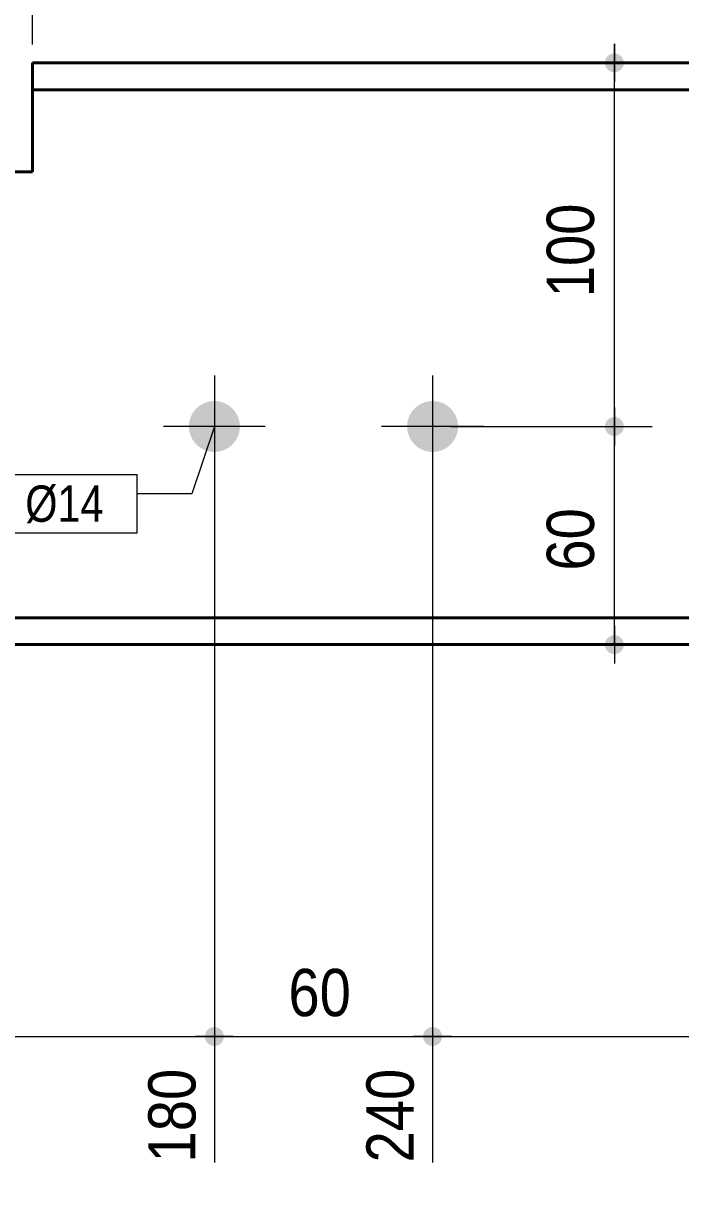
# Model space of a CAD drawing. Header units: millimetres. Extents: x 2 to 287, y 5 to 195.
# Drawn here: x 64.7 to 100.8, y 84.5 to 149.1 of the extents above; entities that cross this region are included whole.
import ezdxf

# ---------------------------------------------------------------- set-up
doc = ezdxf.new("R2010")
doc.units = ezdxf.units.MM
doc.linetypes.add('CACHE2', pattern=[1.190625, 0.79375, -0.396875])
for name, color, linetype, lineweight in [('Boulon', 7, 'Continuous', 0), ('Cache', 7, 'Continuous', 0), ('Cotation', 7, 'Continuous', 0), ('Désignation boulon', 3, 'Continuous', 0), ('Piece', 2, 'Continuous', 0)]:
    doc.layers.add(name, color=color, linetype=linetype, lineweight=lineweight)
doc.styles.add('ARIAL', font='ARIAL.TTF')
doc.styles.add('COMIC_SANS_MS', font='COMIC.TTF')

# ---------------------------------------------------------------- blocks, each defined once
blk = doc.blocks.new('*A3')
at = {"layer": 'Boulon'}
for points in [[(75.245, 128.285), (75.279, 128.283), (75.313, 128.281), (75.347, 128.278), (75.382, 128.274), (75.416, 128.27), (75.45, 128.264), (75.483, 128.258), (75.517, 128.251), (75.55, 128.243), (75.584, 128.234), (75.617, 128.225), (75.649, 128.214), (75.682, 128.203), (75.714, 128.191), (75.746, 128.178), (75.778, 128.165), (75.809, 128.151), (75.84, 128.136), (75.87, 128.12), (75.9, 128.103), (75.93, 128.086), (75.959, 128.068), (75.988, 128.049), (76.016, 128.03), (76.044, 128.009), (76.072, 127.989), (76.098, 127.967), (76.125, 127.945), (76.15, 127.922), (76.176, 127.899), (76.2, 127.875), (76.224, 127.85), (76.248, 127.825), (76.27, 127.799), (76.292, 127.773), (76.314, 127.746), (76.335, 127.719), (76.355, 127.691), (76.374, 127.663), (76.393, 127.634), (76.411, 127.605), (76.428, 127.575), (76.445, 127.545), (76.461, 127.514), (76.476, 127.484), (76.49, 127.452), (76.504, 127.421), (76.516, 127.389), (76.528, 127.357), (76.54, 127.324), (76.55, 127.291), (76.56, 127.258), (76.568, 127.225), (76.576, 127.192), (76.583, 127.158), (76.59, 127.124), (76.595, 127.09), (76.6, 127.056), (76.604, 127.022), (76.606, 126.988), (76.609, 126.954), (76.61, 126.919), (76.61, 126.885), (76.61, 126.851), (76.609, 126.816), (76.606, 126.782), (76.604, 126.748), (76.6, 126.714), (76.595, 126.68), (76.59, 126.646), (76.583, 126.612), (76.576, 126.578), (76.568, 126.545), (76.56, 126.512), (76.55, 126.479), (76.54, 126.446), (76.528, 126.413), (76.516, 126.381), (76.504, 126.349), (76.49, 126.318), (76.476, 126.286), (76.461, 126.256), (76.445, 126.225), (76.428, 126.195), (76.411, 126.165), (76.393, 126.136), (76.374, 126.107), (76.355, 126.079), (76.335, 126.051), (76.314, 126.024), (76.292, 125.997), (76.27, 125.971), (76.248, 125.945), (76.224, 125.92), (76.2, 125.895), (76.176, 125.871), (76.15, 125.848), (76.125, 125.825), (76.098, 125.803), (76.072, 125.781), (76.044, 125.761), (76.016, 125.74), (75.988, 125.721), (75.959, 125.702), (75.93, 125.684), (75.9, 125.667), (75.87, 125.65), (75.84, 125.634), (75.809, 125.619), (75.778, 125.605), (75.746, 125.592), (75.714, 125.579), (75.682, 125.567), (75.649, 125.556), (75.617, 125.545), (75.584, 125.536), (75.55, 125.527), (75.517, 125.519), (75.483, 125.512), (75.45, 125.506), (75.416, 125.5), (75.382, 125.496), (75.347, 125.492), (75.313, 125.489), (75.279, 125.487), (75.245, 125.485), (75.21, 125.485), (75.176, 125.485), (75.142, 125.487), (75.107, 125.489), (75.073, 125.492), (75.039, 125.496), (75.005, 125.5), (74.971, 125.506), (74.937, 125.512), (74.904, 125.519), (74.87, 125.527), (74.837, 125.536), (74.804, 125.545), (74.771, 125.556), (74.739, 125.567), (74.706, 125.579), (74.675, 125.592), (74.643, 125.605), (74.612, 125.619), (74.581, 125.634), (74.55, 125.65), (74.52, 125.667), (74.491, 125.684), (74.461, 125.702), (74.432, 125.721), (74.404, 125.74), (74.376, 125.761), (74.349, 125.781), (74.322, 125.803), (74.296, 125.825), (74.27, 125.848), (74.245, 125.871), (74.22, 125.895), (74.196, 125.92), (74.173, 125.945), (74.15, 125.971), (74.128, 125.997), (74.107, 126.024), (74.086, 126.051), (74.066, 126.079), (74.046, 126.107), (74.027, 126.136), (74.009, 126.165), (73.992, 126.195), (73.976, 126.225), (73.96, 126.256), (73.945, 126.286), (73.93, 126.318), (73.917, 126.349), (73.904, 126.381), (73.892, 126.413), (73.881, 126.446), (73.871, 126.479), (73.861, 126.512), (73.852, 126.545), (73.844, 126.578), (73.837, 126.612), (73.831, 126.646), (73.825, 126.68), (73.821, 126.714), (73.817, 126.748), (73.814, 126.782), (73.812, 126.816), (73.811, 126.851), (73.81, 126.885), (73.811, 126.919), (73.812, 126.954), (73.814, 126.988), (73.817, 127.022), (73.821, 127.056), (73.825, 127.09), (73.831, 127.124), (73.837, 127.158), (73.844, 127.192), (73.852, 127.225), (73.861, 127.258), (73.871, 127.291), (73.881, 127.324), (73.892, 127.357), (73.904, 127.389), (73.917, 127.421), (73.93, 127.452), (73.945, 127.484), (73.96, 127.514), (73.976, 127.545), (73.992, 127.575), (74.009, 127.605), (74.027, 127.634), (74.046, 127.663), (74.066, 127.691), (74.086, 127.719), (74.107, 127.746), (74.128, 127.773), (74.15, 127.799), (74.173, 127.825), (74.196, 127.85), (74.22, 127.875), (74.245, 127.899), (74.27, 127.922), (74.296, 127.945), (74.322, 127.967), (74.349, 127.989), (74.376, 128.009), (74.404, 128.03), (74.432, 128.049), (74.461, 128.068), (74.491, 128.086), (74.52, 128.103), (74.55, 128.12), (74.581, 128.136), (74.612, 128.151), (74.643, 128.165), (74.675, 128.178), (74.706, 128.191), (74.739, 128.203), (74.771, 128.214), (74.804, 128.225), (74.837, 128.234), (74.87, 128.243), (74.904, 128.251), (74.937, 128.258), (74.971, 128.264), (75.005, 128.27), (75.039, 128.274), (75.073, 128.278), (75.107, 128.281), (75.142, 128.283), (75.176, 128.285), (75.21, 128.285)], [(87.245, 128.285), (87.279, 128.283), (87.313, 128.281), (87.347, 128.278), (87.382, 128.274), (87.416, 128.27), (87.45, 128.264), (87.483, 128.258), (87.517, 128.251), (87.55, 128.243), (87.584, 128.234), (87.617, 128.225), (87.649, 128.214), (87.682, 128.203), (87.714, 128.191), (87.746, 128.178), (87.778, 128.165), (87.809, 128.151), (87.84, 128.136), (87.87, 128.12), (87.9, 128.103), (87.93, 128.086), (87.959, 128.068), (87.988, 128.049), (88.016, 128.03), (88.044, 128.009), (88.072, 127.989), (88.098, 127.967), (88.125, 127.945), (88.15, 127.922), (88.176, 127.899), (88.2, 127.875), (88.224, 127.85), (88.248, 127.825), (88.27, 127.799), (88.292, 127.773), (88.314, 127.746), (88.335, 127.719), (88.355, 127.691), (88.374, 127.663), (88.393, 127.634), (88.411, 127.605), (88.428, 127.575), (88.445, 127.545), (88.461, 127.514), (88.476, 127.484), (88.49, 127.452), (88.504, 127.421), (88.516, 127.389), (88.528, 127.357), (88.54, 127.324), (88.55, 127.291), (88.56, 127.258), (88.568, 127.225), (88.576, 127.192), (88.583, 127.158), (88.59, 127.124), (88.595, 127.09), (88.6, 127.056), (88.604, 127.022), (88.606, 126.988), (88.609, 126.954), (88.61, 126.919), (88.61, 126.885), (88.61, 126.851), (88.609, 126.816), (88.606, 126.782), (88.604, 126.748), (88.6, 126.714), (88.595, 126.68), (88.59, 126.646), (88.583, 126.612), (88.576, 126.578), (88.568, 126.545), (88.56, 126.512), (88.55, 126.479), (88.54, 126.446), (88.528, 126.413), (88.516, 126.381), (88.504, 126.349), (88.49, 126.318), (88.476, 126.286), (88.461, 126.256), (88.445, 126.225), (88.428, 126.195), (88.411, 126.165), (88.393, 126.136), (88.374, 126.107), (88.355, 126.079), (88.335, 126.051), (88.314, 126.024), (88.292, 125.997), (88.27, 125.971), (88.248, 125.945), (88.224, 125.92), (88.2, 125.895), (88.176, 125.871), (88.15, 125.848), (88.125, 125.825), (88.098, 125.803), (88.072, 125.781), (88.044, 125.761), (88.016, 125.74), (87.988, 125.721), (87.959, 125.702), (87.93, 125.684), (87.9, 125.667), (87.87, 125.65), (87.84, 125.634), (87.809, 125.619), (87.778, 125.605), (87.746, 125.592), (87.714, 125.579), (87.682, 125.567), (87.649, 125.556), (87.617, 125.545), (87.584, 125.536), (87.55, 125.527), (87.517, 125.519), (87.483, 125.512), (87.45, 125.506), (87.416, 125.5), (87.382, 125.496), (87.347, 125.492), (87.313, 125.489), (87.279, 125.487), (87.245, 125.485), (87.21, 125.485), (87.176, 125.485), (87.142, 125.487), (87.107, 125.489), (87.073, 125.492), (87.039, 125.496), (87.005, 125.5), (86.971, 125.506), (86.937, 125.512), (86.904, 125.519), (86.87, 125.527), (86.837, 125.536), (86.804, 125.545), (86.771, 125.556), (86.739, 125.567), (86.706, 125.579), (86.675, 125.592), (86.643, 125.605), (86.612, 125.619), (86.581, 125.634), (86.55, 125.65), (86.52, 125.667), (86.491, 125.684), (86.461, 125.702), (86.432, 125.721), (86.404, 125.74), (86.376, 125.761), (86.349, 125.781), (86.322, 125.803), (86.296, 125.825), (86.27, 125.848), (86.245, 125.871), (86.22, 125.895), (86.196, 125.92), (86.173, 125.945), (86.15, 125.971), (86.128, 125.997), (86.107, 126.024), (86.086, 126.051), (86.066, 126.079), (86.046, 126.107), (86.027, 126.136), (86.009, 126.165), (85.992, 126.195), (85.976, 126.225), (85.96, 126.256), (85.945, 126.286), (85.93, 126.318), (85.917, 126.349), (85.904, 126.381), (85.892, 126.413), (85.881, 126.446), (85.871, 126.479), (85.861, 126.512), (85.852, 126.545), (85.844, 126.578), (85.837, 126.612), (85.831, 126.646), (85.825, 126.68), (85.821, 126.714), (85.817, 126.748), (85.814, 126.782), (85.812, 126.816), (85.811, 126.851), (85.81, 126.885), (85.811, 126.919), (85.812, 126.954), (85.814, 126.988), (85.817, 127.022), (85.821, 127.056), (85.825, 127.09), (85.831, 127.124), (85.837, 127.158), (85.844, 127.192), (85.852, 127.225), (85.861, 127.258), (85.871, 127.291), (85.881, 127.324), (85.892, 127.357), (85.904, 127.389), (85.917, 127.421), (85.93, 127.452), (85.945, 127.484), (85.96, 127.514), (85.976, 127.545), (85.992, 127.575), (86.009, 127.605), (86.027, 127.634), (86.046, 127.663), (86.066, 127.691), (86.086, 127.719), (86.107, 127.746), (86.128, 127.773), (86.15, 127.799), (86.173, 127.825), (86.196, 127.85), (86.22, 127.875), (86.245, 127.899), (86.27, 127.922), (86.296, 127.945), (86.322, 127.967), (86.349, 127.989), (86.376, 128.009), (86.404, 128.03), (86.432, 128.049), (86.461, 128.068), (86.491, 128.086), (86.52, 128.103), (86.55, 128.12), (86.581, 128.136), (86.612, 128.151), (86.643, 128.165), (86.675, 128.178), (86.706, 128.191), (86.739, 128.203), (86.771, 128.214), (86.804, 128.225), (86.837, 128.234), (86.87, 128.243), (86.904, 128.251), (86.937, 128.258), (86.971, 128.264), (87.005, 128.27), (87.039, 128.274), (87.073, 128.278), (87.107, 128.281), (87.142, 128.283), (87.176, 128.285), (87.21, 128.285)]]:
    blk.add_hatch(color=256, dxfattribs=at).paths.add_polyline_path(points, flags=17)
at = {"layer": 'Boulon', "linetype": 'Continuous', "lineweight": 0}
for p, q in [((75.21, 129.685), (75.21, 124.085)), ((87.21, 129.685), (87.21, 124.085)), ((78.01, 126.885), (72.41, 126.885)), ((90.01, 126.885), (84.41, 126.885))]:
    blk.add_line(p, q, dxfattribs=at)
blk = doc.blocks.new('*A6')
at = {"layer": 'Cache', "color": 7, "linetype": 'CACHE2', "lineweight": 20}
blk.add_line((65.208482, 146.885747), (109.110272, 146.885747), dxfattribs=at)
at = {"layer": 'Piece', "color": 2, "linetype": 'Continuous', "lineweight": 40}
for p, q in [((65.208483, 146.885857), (65.208482, 146.885747)), ((65.208483, 145.405747), (65.208483, 146.885857)), ((65.208483, 146.885857), (109.110272, 146.885851)), ((65.208482, 145.405747), (65.208482, 140.885857)), ((65.208483, 145.405747), (109.110272, 145.405747)), ((65.208482, 140.885857), (39.209174, 140.885857)), ((39.209174, 116.365747), (109.110272, 116.365747)), ((109.110272, 114.885747), (39.209174, 114.885747))]:
    blk.add_line(p, q, dxfattribs=at)
blk = doc.blocks.new('*A12')
at = {"layer": 'Cotation'}
for points in [[(97.185, 126.366), (97.159, 126.368), (97.134, 126.371), (97.109, 126.375), (97.084, 126.381), (97.059, 126.387), (97.035, 126.395), (97.011, 126.405), (96.988, 126.415), (96.965, 126.426), (96.943, 126.439), (96.921, 126.453), (96.901, 126.467), (96.88, 126.483), (96.861, 126.5), (96.843, 126.517), (96.825, 126.536), (96.808, 126.555), (96.793, 126.575), (96.778, 126.596), (96.764, 126.618), (96.752, 126.64), (96.74, 126.663), (96.73, 126.686), (96.721, 126.71), (96.713, 126.734), (96.706, 126.759), (96.7, 126.784), (96.696, 126.809), (96.693, 126.834), (96.691, 126.859), (96.69, 126.885), (96.691, 126.911), (96.693, 126.936), (96.696, 126.961), (96.7, 126.986), (96.706, 127.011), (96.713, 127.036), (96.721, 127.06), (96.73, 127.084), (96.74, 127.107), (96.752, 127.13), (96.764, 127.152), (96.778, 127.174), (96.793, 127.195), (96.808, 127.215), (96.825, 127.234), (96.843, 127.253), (96.861, 127.27), (96.88, 127.287), (96.901, 127.303), (96.921, 127.317), (96.943, 127.331), (96.965, 127.344), (96.988, 127.355), (97.011, 127.365), (97.035, 127.375), (97.059, 127.383), (97.084, 127.389), (97.109, 127.395), (97.134, 127.399), (97.159, 127.402), (97.185, 127.404), (97.21, 127.405), (97.236, 127.404), (97.261, 127.402), (97.287, 127.399), (97.312, 127.395), (97.337, 127.389), (97.361, 127.383), (97.385, 127.375), (97.409, 127.365), (97.433, 127.355), (97.455, 127.344), (97.478, 127.331), (97.499, 127.317), (97.52, 127.303), (97.54, 127.287), (97.559, 127.27), (97.578, 127.253), (97.596, 127.234), (97.612, 127.215), (97.628, 127.195), (97.643, 127.174), (97.656, 127.152), (97.669, 127.13), (97.68, 127.107), (97.691, 127.084), (97.7, 127.06), (97.708, 127.036), (97.715, 127.011), (97.72, 126.986), (97.725, 126.961), (97.728, 126.936), (97.73, 126.911), (97.73, 126.885), (97.73, 126.859), (97.728, 126.834), (97.725, 126.809), (97.72, 126.784), (97.715, 126.759), (97.708, 126.734), (97.7, 126.71), (97.691, 126.686), (97.68, 126.663), (97.669, 126.64), (97.656, 126.618), (97.643, 126.596), (97.628, 126.575), (97.612, 126.555), (97.596, 126.536), (97.578, 126.517), (97.559, 126.5), (97.54, 126.483), (97.52, 126.467), (97.499, 126.453), (97.478, 126.439), (97.455, 126.426), (97.433, 126.415), (97.409, 126.405), (97.385, 126.395), (97.361, 126.387), (97.337, 126.381), (97.312, 126.375), (97.287, 126.371), (97.261, 126.368), (97.236, 126.366), (97.21, 126.365)], [(97.185, 114.366), (97.159, 114.368), (97.134, 114.371), (97.109, 114.376), (97.084, 114.381), (97.059, 114.388), (97.035, 114.396), (97.011, 114.405), (96.988, 114.416), (96.965, 114.427), (96.943, 114.44), (96.921, 114.453), (96.901, 114.468), (96.88, 114.484), (96.861, 114.5), (96.843, 114.518), (96.825, 114.537), (96.808, 114.556), (96.793, 114.576), (96.778, 114.597), (96.764, 114.618), (96.752, 114.641), (96.74, 114.663), (96.73, 114.687), (96.721, 114.711), (96.713, 114.735), (96.706, 114.759), (96.7, 114.784), (96.696, 114.809), (96.693, 114.835), (96.691, 114.86), (96.69, 114.886), (96.691, 114.911), (96.693, 114.937), (96.696, 114.962), (96.7, 114.987), (96.706, 115.012), (96.713, 115.037), (96.721, 115.061), (96.73, 115.085), (96.74, 115.108), (96.752, 115.131), (96.764, 115.153), (96.778, 115.175), (96.793, 115.196), (96.808, 115.216), (96.825, 115.235), (96.843, 115.253), (96.861, 115.271), (96.88, 115.288), (96.901, 115.303), (96.921, 115.318), (96.943, 115.332), (96.965, 115.344), (96.988, 115.356), (97.011, 115.366), (97.035, 115.375), (97.059, 115.383), (97.084, 115.39), (97.109, 115.396), (97.134, 115.4), (97.159, 115.403), (97.185, 115.405), (97.21, 115.406), (97.236, 115.405), (97.261, 115.403), (97.287, 115.4), (97.312, 115.396), (97.337, 115.39), (97.361, 115.383), (97.385, 115.375), (97.409, 115.366), (97.433, 115.356), (97.455, 115.344), (97.478, 115.332), (97.499, 115.318), (97.52, 115.303), (97.54, 115.288), (97.559, 115.271), (97.578, 115.253), (97.596, 115.235), (97.612, 115.216), (97.628, 115.196), (97.643, 115.175), (97.656, 115.153), (97.669, 115.131), (97.68, 115.108), (97.691, 115.085), (97.7, 115.061), (97.708, 115.037), (97.715, 115.012), (97.72, 114.987), (97.725, 114.962), (97.728, 114.937), (97.73, 114.911), (97.73, 114.886), (97.73, 114.86), (97.728, 114.835), (97.725, 114.809), (97.72, 114.784), (97.715, 114.759), (97.708, 114.735), (97.7, 114.711), (97.691, 114.687), (97.68, 114.663), (97.669, 114.641), (97.656, 114.618), (97.643, 114.597), (97.628, 114.576), (97.612, 114.556), (97.596, 114.537), (97.578, 114.518), (97.559, 114.5), (97.54, 114.484), (97.52, 114.468), (97.499, 114.453), (97.478, 114.44), (97.455, 114.427), (97.433, 114.416), (97.409, 114.405), (97.385, 114.396), (97.361, 114.388), (97.337, 114.381), (97.312, 114.376), (97.287, 114.371), (97.261, 114.368), (97.236, 114.366), (97.21, 114.366)]]:
    blk.add_hatch(color=256, dxfattribs=at).paths.add_polyline_path(points, flags=17)
at = {"layer": 'Cotation', "linetype": 'Continuous', "lineweight": 0}
for p, q in [((97.21, 127.925), (97.21, 125.845)), ((97.21, 126.885), (97.21, 127.925)), ((88.21, 126.885), (99.29, 126.885)), ((96.17, 126.885), (98.25, 126.885)), ((97.21, 114.886), (97.21, 126.885)), ((97.21, 115.926), (97.21, 113.846)), ((88.21, 114.886), (99.29, 114.886)), ((96.17, 114.886), (98.25, 114.886)), ((97.21, 114.886), (97.21, 113.846))]:
    blk.add_line(p, q, dxfattribs=at)
at = {"layer": 'Cotation'}
for p in [(97.21, 126.885), (97.21, 114.886)]:
    blk.add_point(p, dxfattribs=at)
at = {"layer": 'Cotation', "style": 'ARIAL', "width": 0.85}
blk.add_text('60', height=2.6, rotation=90.00021, dxfattribs=at).set_placement((96.09, 118.957))
blk = doc.blocks.new('*A13')
at = {"layer": 'Cotation'}
for points in [[(97.185, 146.366), (97.159, 146.368), (97.134, 146.371), (97.109, 146.376), (97.084, 146.381), (97.059, 146.388), (97.035, 146.396), (97.011, 146.405), (96.988, 146.416), (96.965, 146.427), (96.943, 146.44), (96.921, 146.453), (96.901, 146.468), (96.88, 146.484), (96.861, 146.501), (96.843, 146.518), (96.825, 146.537), (96.808, 146.556), (96.793, 146.576), (96.778, 146.597), (96.764, 146.619), (96.752, 146.641), (96.74, 146.664), (96.73, 146.687), (96.721, 146.711), (96.713, 146.735), (96.706, 146.76), (96.7, 146.784), (96.696, 146.81), (96.693, 146.835), (96.691, 146.86), (96.69, 146.886), (96.691, 146.911), (96.693, 146.937), (96.696, 146.962), (96.7, 146.987), (96.706, 147.012), (96.713, 147.037), (96.721, 147.061), (96.73, 147.085), (96.74, 147.108), (96.752, 147.131), (96.764, 147.153), (96.778, 147.175), (96.793, 147.196), (96.808, 147.216), (96.825, 147.235), (96.843, 147.254), (96.861, 147.271), (96.88, 147.288), (96.901, 147.304), (96.921, 147.318), (96.943, 147.332), (96.965, 147.344), (96.988, 147.356), (97.011, 147.366), (97.035, 147.375), (97.059, 147.383), (97.084, 147.39), (97.109, 147.396), (97.134, 147.4), (97.159, 147.403), (97.185, 147.405), (97.21, 147.406), (97.236, 147.405), (97.261, 147.403), (97.287, 147.4), (97.312, 147.396), (97.337, 147.39), (97.361, 147.383), (97.385, 147.375), (97.409, 147.366), (97.433, 147.356), (97.455, 147.344), (97.478, 147.332), (97.499, 147.318), (97.52, 147.304), (97.54, 147.288), (97.559, 147.271), (97.578, 147.254), (97.596, 147.235), (97.612, 147.216), (97.628, 147.196), (97.643, 147.175), (97.656, 147.153), (97.669, 147.131), (97.68, 147.108), (97.691, 147.085), (97.7, 147.061), (97.708, 147.037), (97.715, 147.012), (97.72, 146.987), (97.725, 146.962), (97.728, 146.937), (97.73, 146.911), (97.73, 146.886), (97.73, 146.86), (97.728, 146.835), (97.725, 146.81), (97.72, 146.784), (97.715, 146.76), (97.708, 146.735), (97.7, 146.711), (97.691, 146.687), (97.68, 146.664), (97.669, 146.641), (97.656, 146.619), (97.643, 146.597), (97.628, 146.576), (97.612, 146.556), (97.596, 146.537), (97.578, 146.518), (97.559, 146.501), (97.54, 146.484), (97.52, 146.468), (97.499, 146.453), (97.478, 146.44), (97.455, 146.427), (97.433, 146.416), (97.409, 146.405), (97.385, 146.396), (97.361, 146.388), (97.337, 146.381), (97.312, 146.376), (97.287, 146.371), (97.261, 146.368), (97.236, 146.366), (97.21, 146.366)], [(97.185, 126.366), (97.159, 126.368), (97.134, 126.371), (97.109, 126.375), (97.084, 126.381), (97.059, 126.387), (97.035, 126.395), (97.011, 126.405), (96.988, 126.415), (96.965, 126.426), (96.943, 126.439), (96.921, 126.453), (96.901, 126.467), (96.88, 126.483), (96.861, 126.5), (96.843, 126.517), (96.825, 126.536), (96.808, 126.555), (96.793, 126.575), (96.778, 126.596), (96.764, 126.618), (96.752, 126.64), (96.74, 126.663), (96.73, 126.686), (96.721, 126.71), (96.713, 126.734), (96.706, 126.759), (96.7, 126.784), (96.696, 126.809), (96.693, 126.834), (96.691, 126.859), (96.69, 126.885), (96.691, 126.911), (96.693, 126.936), (96.696, 126.961), (96.7, 126.986), (96.706, 127.011), (96.713, 127.036), (96.721, 127.06), (96.73, 127.084), (96.74, 127.107), (96.752, 127.13), (96.764, 127.152), (96.778, 127.174), (96.793, 127.195), (96.808, 127.215), (96.825, 127.234), (96.843, 127.253), (96.861, 127.27), (96.88, 127.287), (96.901, 127.303), (96.921, 127.317), (96.943, 127.331), (96.965, 127.344), (96.988, 127.355), (97.011, 127.365), (97.035, 127.375), (97.059, 127.383), (97.084, 127.389), (97.109, 127.395), (97.134, 127.399), (97.159, 127.402), (97.185, 127.404), (97.21, 127.405), (97.236, 127.404), (97.261, 127.402), (97.287, 127.399), (97.312, 127.395), (97.337, 127.389), (97.361, 127.383), (97.385, 127.375), (97.409, 127.365), (97.433, 127.355), (97.455, 127.344), (97.478, 127.331), (97.499, 127.317), (97.52, 127.303), (97.54, 127.287), (97.559, 127.27), (97.578, 127.253), (97.596, 127.234), (97.612, 127.215), (97.628, 127.195), (97.643, 127.174), (97.656, 127.152), (97.669, 127.13), (97.68, 127.107), (97.691, 127.084), (97.7, 127.06), (97.708, 127.036), (97.715, 127.011), (97.72, 126.986), (97.725, 126.961), (97.728, 126.936), (97.73, 126.911), (97.73, 126.885), (97.73, 126.859), (97.728, 126.834), (97.725, 126.809), (97.72, 126.784), (97.715, 126.759), (97.708, 126.734), (97.7, 126.71), (97.691, 126.686), (97.68, 126.663), (97.669, 126.64), (97.656, 126.618), (97.643, 126.596), (97.628, 126.575), (97.612, 126.555), (97.596, 126.536), (97.578, 126.517), (97.559, 126.5), (97.54, 126.483), (97.52, 126.467), (97.499, 126.453), (97.478, 126.439), (97.455, 126.426), (97.433, 126.415), (97.409, 126.405), (97.385, 126.395), (97.361, 126.387), (97.337, 126.381), (97.312, 126.375), (97.287, 126.371), (97.261, 126.368), (97.236, 126.366), (97.21, 126.365)]]:
    blk.add_hatch(color=256, dxfattribs=at).paths.add_polyline_path(points, flags=17)
at = {"layer": 'Cotation', "linetype": 'Continuous', "lineweight": 0}
for p, q in [((97.21, 147.926), (97.21, 145.846)), ((97.21, 146.886), (97.21, 147.926)), ((88.21, 146.886), (99.29, 146.886)), ((96.17, 146.886), (98.25, 146.886)), ((97.21, 126.885), (97.21, 146.886)), ((97.21, 127.925), (97.21, 125.845)), ((88.21, 126.885), (99.29, 126.885)), ((96.17, 126.885), (98.25, 126.885)), ((97.21, 126.885), (97.21, 125.845))]:
    blk.add_line(p, q, dxfattribs=at)
at = {"layer": 'Cotation'}
for p in [(97.21, 146.886), (97.21, 126.885)]:
    blk.add_point(p, dxfattribs=at)
at = {"layer": 'Cotation', "style": 'ARIAL', "width": 0.85}
blk.add_text('100', height=2.6, rotation=90.00021, dxfattribs=at).set_placement((96.09, 133.993))
blk = doc.blocks.new('*A25')
at = {"layer": 'Cotation'}
for points in [[(39.184, 156.366), (39.158, 156.368), (39.133, 156.371), (39.108, 156.376), (39.083, 156.381), (39.058, 156.388), (39.034, 156.396), (39.01, 156.405), (38.987, 156.416), (38.964, 156.427), (38.942, 156.44), (38.92, 156.453), (38.899, 156.468), (38.879, 156.484), (38.86, 156.501), (38.841, 156.518), (38.824, 156.537), (38.807, 156.556), (38.792, 156.576), (38.777, 156.597), (38.763, 156.619), (38.751, 156.641), (38.739, 156.664), (38.729, 156.687), (38.72, 156.711), (38.712, 156.735), (38.705, 156.76), (38.699, 156.784), (38.695, 156.81), (38.692, 156.835), (38.69, 156.86), (38.689, 156.886), (38.69, 156.911), (38.692, 156.937), (38.695, 156.962), (38.699, 156.987), (38.705, 157.012), (38.712, 157.037), (38.72, 157.061), (38.729, 157.085), (38.739, 157.108), (38.751, 157.131), (38.763, 157.153), (38.777, 157.175), (38.792, 157.196), (38.807, 157.216), (38.824, 157.235), (38.841, 157.254), (38.86, 157.271), (38.879, 157.288), (38.899, 157.304), (38.92, 157.318), (38.942, 157.332), (38.964, 157.344), (38.987, 157.356), (39.01, 157.366), (39.034, 157.375), (39.058, 157.383), (39.083, 157.39), (39.108, 157.396), (39.133, 157.4), (39.158, 157.403), (39.184, 157.405), (39.209, 157.406), (39.235, 157.405), (39.26, 157.403), (39.285, 157.4), (39.311, 157.396), (39.336, 157.39), (39.36, 157.383), (39.384, 157.375), (39.408, 157.366), (39.432, 157.356), (39.454, 157.344), (39.477, 157.332), (39.498, 157.318), (39.519, 157.304), (39.539, 157.288), (39.558, 157.271), (39.577, 157.254), (39.594, 157.235), (39.611, 157.216), (39.627, 157.196), (39.642, 157.175), (39.655, 157.153), (39.668, 157.131), (39.679, 157.108), (39.69, 157.085), (39.699, 157.061), (39.707, 157.037), (39.714, 157.012), (39.719, 156.987), (39.724, 156.962), (39.727, 156.937), (39.729, 156.911), (39.729, 156.886), (39.729, 156.86), (39.727, 156.835), (39.724, 156.81), (39.719, 156.784), (39.714, 156.76), (39.707, 156.735), (39.699, 156.711), (39.69, 156.687), (39.679, 156.664), (39.668, 156.641), (39.655, 156.619), (39.642, 156.597), (39.627, 156.576), (39.611, 156.556), (39.594, 156.537), (39.577, 156.518), (39.558, 156.501), (39.539, 156.484), (39.519, 156.468), (39.498, 156.453), (39.477, 156.44), (39.454, 156.427), (39.432, 156.416), (39.408, 156.405), (39.384, 156.396), (39.36, 156.388), (39.336, 156.381), (39.311, 156.376), (39.285, 156.371), (39.26, 156.368), (39.235, 156.366), (39.209, 156.366)], [(65.183, 156.366), (65.158, 156.368), (65.132, 156.371), (65.107, 156.376), (65.082, 156.381), (65.058, 156.388), (65.033, 156.396), (65.009, 156.405), (64.986, 156.416), (64.963, 156.427), (64.941, 156.44), (64.92, 156.453), (64.899, 156.468), (64.879, 156.484), (64.859, 156.501), (64.841, 156.518), (64.823, 156.537), (64.807, 156.556), (64.791, 156.576), (64.776, 156.597), (64.762, 156.619), (64.75, 156.641), (64.738, 156.664), (64.728, 156.687), (64.719, 156.711), (64.711, 156.735), (64.704, 156.76), (64.698, 156.784), (64.694, 156.81), (64.691, 156.835), (64.689, 156.86), (64.688, 156.886), (64.689, 156.911), (64.691, 156.937), (64.694, 156.962), (64.698, 156.987), (64.704, 157.012), (64.711, 157.037), (64.719, 157.061), (64.728, 157.085), (64.738, 157.108), (64.75, 157.131), (64.762, 157.153), (64.776, 157.175), (64.791, 157.196), (64.807, 157.216), (64.823, 157.235), (64.841, 157.254), (64.859, 157.271), (64.879, 157.288), (64.899, 157.304), (64.92, 157.318), (64.941, 157.332), (64.963, 157.344), (64.986, 157.356), (65.009, 157.366), (65.033, 157.375), (65.058, 157.383), (65.082, 157.39), (65.107, 157.396), (65.132, 157.4), (65.158, 157.403), (65.183, 157.405), (65.208, 157.406), (65.234, 157.405), (65.259, 157.403), (65.285, 157.4), (65.31, 157.396), (65.335, 157.39), (65.359, 157.383), (65.384, 157.375), (65.407, 157.366), (65.431, 157.356), (65.454, 157.344), (65.476, 157.332), (65.497, 157.318), (65.518, 157.304), (65.538, 157.288), (65.558, 157.271), (65.576, 157.254), (65.594, 157.235), (65.61, 157.216), (65.626, 157.196), (65.641, 157.175), (65.655, 157.153), (65.667, 157.131), (65.679, 157.108), (65.689, 157.085), (65.698, 157.061), (65.706, 157.037), (65.713, 157.012), (65.718, 156.987), (65.723, 156.962), (65.726, 156.937), (65.728, 156.911), (65.728, 156.886), (65.728, 156.86), (65.726, 156.835), (65.723, 156.81), (65.718, 156.784), (65.713, 156.76), (65.706, 156.735), (65.698, 156.711), (65.689, 156.687), (65.679, 156.664), (65.667, 156.641), (65.655, 156.619), (65.641, 156.597), (65.626, 156.576), (65.61, 156.556), (65.594, 156.537), (65.576, 156.518), (65.558, 156.501), (65.538, 156.484), (65.518, 156.468), (65.497, 156.453), (65.476, 156.44), (65.454, 156.427), (65.431, 156.416), (65.407, 156.405), (65.384, 156.396), (65.359, 156.388), (65.335, 156.381), (65.31, 156.376), (65.285, 156.371), (65.259, 156.368), (65.234, 156.366), (65.208, 156.366)]]:
    blk.add_hatch(color=256, dxfattribs=at).paths.add_polyline_path(points, flags=17)
at = {"layer": 'Cotation', "linetype": 'Continuous', "lineweight": 0}
for p, q in [((65.208, 147.886), (65.208, 163.811)), ((39.209, 141.886), (39.209, 159.954)), ((39.209, 157.926), (39.209, 155.846)), ((65.208, 157.926), (65.208, 155.846)), ((40.249, 156.886), (38.169, 156.886)), ((39.209, 156.886), (38.169, 156.886)), ((39.209, 156.886), (65.208, 156.886)), ((66.248, 156.886), (64.168, 156.886)), ((65.208, 156.886), (66.248, 156.886))]:
    blk.add_line(p, q, dxfattribs=at)
at = {"layer": 'Cotation'}
for p in [(39.209, 156.886), (65.208, 156.886)]:
    blk.add_point(p, dxfattribs=at)
at = {"layer": 'Cotation', "style": 'ARIAL', "width": 0.85}
for s, p in [('130', (64.168, 158.026)), ('0', (38.169, 158.026))]:
    blk.add_text(s, height=2.6, rotation=90.00021, dxfattribs=at).set_placement(p)
blk.add_text('130', height=2.6, dxfattribs=at).set_placement((49.316, 158.006))
blk = doc.blocks.new('*A28')
at = {"layer": 'Cotation'}
for points in [[(45.184, 92.814), (45.159, 92.815), (45.133, 92.819), (45.108, 92.823), (45.083, 92.828), (45.059, 92.835), (45.034, 92.843), (45.011, 92.852), (44.987, 92.863), (44.964, 92.874), (44.942, 92.887), (44.921, 92.901), (44.9, 92.915), (44.88, 92.931), (44.86, 92.948), (44.842, 92.965), (44.824, 92.984), (44.808, 93.003), (44.792, 93.023), (44.777, 93.044), (44.764, 93.066), (44.751, 93.088), (44.74, 93.111), (44.729, 93.134), (44.72, 93.158), (44.712, 93.182), (44.705, 93.207), (44.7, 93.231), (44.695, 93.257), (44.692, 93.282), (44.69, 93.307), (44.69, 93.333), (44.69, 93.358), (44.692, 93.384), (44.695, 93.409), (44.7, 93.434), (44.705, 93.459), (44.712, 93.484), (44.72, 93.508), (44.729, 93.532), (44.74, 93.555), (44.751, 93.578), (44.764, 93.6), (44.777, 93.622), (44.792, 93.643), (44.808, 93.663), (44.824, 93.682), (44.842, 93.701), (44.86, 93.718), (44.88, 93.735), (44.9, 93.751), (44.921, 93.765), (44.942, 93.779), (44.964, 93.791), (44.987, 93.803), (45.011, 93.813), (45.034, 93.822), (45.059, 93.831), (45.083, 93.837), (45.108, 93.843), (45.133, 93.847), (45.159, 93.85), (45.184, 93.852), (45.21, 93.853), (45.235, 93.852), (45.261, 93.85), (45.286, 93.847), (45.311, 93.843), (45.336, 93.837), (45.361, 93.831), (45.385, 93.822), (45.409, 93.813), (45.432, 93.803), (45.455, 93.791), (45.477, 93.779), (45.498, 93.765), (45.519, 93.751), (45.539, 93.735), (45.559, 93.718), (45.577, 93.701), (45.595, 93.682), (45.612, 93.663), (45.627, 93.643), (45.642, 93.622), (45.656, 93.6), (45.668, 93.578), (45.68, 93.555), (45.69, 93.532), (45.699, 93.508), (45.707, 93.484), (45.714, 93.459), (45.72, 93.434), (45.724, 93.409), (45.727, 93.384), (45.729, 93.358), (45.73, 93.333), (45.729, 93.307), (45.727, 93.282), (45.724, 93.257), (45.72, 93.231), (45.714, 93.207), (45.707, 93.182), (45.699, 93.158), (45.69, 93.134), (45.68, 93.111), (45.668, 93.088), (45.656, 93.066), (45.642, 93.044), (45.627, 93.023), (45.612, 93.003), (45.595, 92.984), (45.577, 92.965), (45.559, 92.948), (45.539, 92.931), (45.519, 92.915), (45.498, 92.901), (45.477, 92.887), (45.455, 92.874), (45.432, 92.863), (45.409, 92.852), (45.385, 92.843), (45.361, 92.835), (45.336, 92.828), (45.311, 92.823), (45.286, 92.819), (45.261, 92.815), (45.235, 92.814), (45.21, 92.813)], [(75.185, 92.814), (75.159, 92.815), (75.134, 92.819), (75.109, 92.823), (75.084, 92.828), (75.059, 92.835), (75.035, 92.843), (75.011, 92.852), (74.988, 92.863), (74.965, 92.874), (74.943, 92.887), (74.921, 92.901), (74.901, 92.915), (74.88, 92.931), (74.861, 92.948), (74.843, 92.965), (74.825, 92.984), (74.808, 93.003), (74.793, 93.023), (74.778, 93.044), (74.764, 93.066), (74.752, 93.088), (74.74, 93.111), (74.73, 93.134), (74.721, 93.158), (74.713, 93.182), (74.706, 93.207), (74.7, 93.231), (74.696, 93.257), (74.693, 93.282), (74.691, 93.307), (74.69, 93.333), (74.691, 93.358), (74.693, 93.384), (74.696, 93.409), (74.7, 93.434), (74.706, 93.459), (74.713, 93.484), (74.721, 93.508), (74.73, 93.532), (74.74, 93.555), (74.752, 93.578), (74.764, 93.6), (74.778, 93.622), (74.793, 93.643), (74.808, 93.663), (74.825, 93.682), (74.843, 93.701), (74.861, 93.718), (74.88, 93.735), (74.901, 93.751), (74.921, 93.765), (74.943, 93.779), (74.965, 93.791), (74.988, 93.803), (75.011, 93.813), (75.035, 93.822), (75.059, 93.831), (75.084, 93.837), (75.109, 93.843), (75.134, 93.847), (75.159, 93.85), (75.185, 93.852), (75.21, 93.853), (75.236, 93.852), (75.261, 93.85), (75.287, 93.847), (75.312, 93.843), (75.337, 93.837), (75.361, 93.831), (75.385, 93.822), (75.409, 93.813), (75.433, 93.803), (75.455, 93.791), (75.478, 93.779), (75.499, 93.765), (75.52, 93.751), (75.54, 93.735), (75.559, 93.718), (75.578, 93.701), (75.596, 93.682), (75.612, 93.663), (75.628, 93.643), (75.643, 93.622), (75.656, 93.6), (75.669, 93.578), (75.68, 93.555), (75.691, 93.532), (75.7, 93.508), (75.708, 93.484), (75.715, 93.459), (75.72, 93.434), (75.725, 93.409), (75.728, 93.384), (75.73, 93.358), (75.73, 93.333), (75.73, 93.307), (75.728, 93.282), (75.725, 93.257), (75.72, 93.231), (75.715, 93.207), (75.708, 93.182), (75.7, 93.158), (75.691, 93.134), (75.68, 93.111), (75.669, 93.088), (75.656, 93.066), (75.643, 93.044), (75.628, 93.023), (75.612, 93.003), (75.596, 92.984), (75.578, 92.965), (75.559, 92.948), (75.54, 92.931), (75.52, 92.915), (75.499, 92.901), (75.478, 92.887), (75.455, 92.874), (75.433, 92.863), (75.409, 92.852), (75.385, 92.843), (75.361, 92.835), (75.337, 92.828), (75.312, 92.823), (75.287, 92.819), (75.261, 92.815), (75.236, 92.814), (75.21, 92.813)]]:
    blk.add_hatch(color=256, dxfattribs=at).paths.add_polyline_path(points, flags=17)
at = {"layer": 'Cotation', "linetype": 'Continuous', "lineweight": 0}
for p, q in [((75.21, 125.885), (75.21, 86.408)), ((45.21, 120.686), (45.21, 88.336)), ((45.21, 94.373), (45.21, 92.293)), ((75.21, 94.373), (75.21, 92.293)), ((46.25, 93.333), (44.17, 93.333)), ((45.21, 93.333), (44.17, 93.333)), ((45.21, 93.333), (75.21, 93.333)), ((76.25, 93.333), (74.17, 93.333)), ((75.21, 93.333), (76.25, 93.333))]:
    blk.add_line(p, q, dxfattribs=at)
at = {"layer": 'Cotation'}
for p in [(45.21, 93.333), (75.21, 93.333)]:
    blk.add_point(p, dxfattribs=at)
at = {"layer": 'Cotation', "style": 'ARIAL', "width": 0.85}
blk.add_text('150', height=2.6, dxfattribs=at).set_placement((57.317, 94.453))
blk.add_text('180', height=2.6, rotation=90.00021, dxfattribs=at).set_placement((74.17, 86.408))
blk = doc.blocks.new('*A29')
at = {"layer": 'Cotation'}
for points in [[(75.185, 92.814), (75.159, 92.815), (75.134, 92.819), (75.109, 92.823), (75.084, 92.828), (75.059, 92.835), (75.035, 92.843), (75.011, 92.852), (74.988, 92.863), (74.965, 92.874), (74.943, 92.887), (74.921, 92.901), (74.901, 92.915), (74.88, 92.931), (74.861, 92.948), (74.843, 92.965), (74.825, 92.984), (74.808, 93.003), (74.793, 93.023), (74.778, 93.044), (74.764, 93.066), (74.752, 93.088), (74.74, 93.111), (74.73, 93.134), (74.721, 93.158), (74.713, 93.182), (74.706, 93.207), (74.7, 93.231), (74.696, 93.257), (74.693, 93.282), (74.691, 93.307), (74.69, 93.333), (74.691, 93.358), (74.693, 93.384), (74.696, 93.409), (74.7, 93.434), (74.706, 93.459), (74.713, 93.484), (74.721, 93.508), (74.73, 93.532), (74.74, 93.555), (74.752, 93.578), (74.764, 93.6), (74.778, 93.622), (74.793, 93.643), (74.808, 93.663), (74.825, 93.682), (74.843, 93.701), (74.861, 93.718), (74.88, 93.735), (74.901, 93.751), (74.921, 93.765), (74.943, 93.779), (74.965, 93.791), (74.988, 93.803), (75.011, 93.813), (75.035, 93.822), (75.059, 93.831), (75.084, 93.837), (75.109, 93.843), (75.134, 93.847), (75.159, 93.85), (75.185, 93.852), (75.21, 93.853), (75.236, 93.852), (75.261, 93.85), (75.287, 93.847), (75.312, 93.843), (75.337, 93.837), (75.361, 93.831), (75.385, 93.822), (75.409, 93.813), (75.433, 93.803), (75.455, 93.791), (75.478, 93.779), (75.499, 93.765), (75.52, 93.751), (75.54, 93.735), (75.559, 93.718), (75.578, 93.701), (75.596, 93.682), (75.612, 93.663), (75.628, 93.643), (75.643, 93.622), (75.656, 93.6), (75.669, 93.578), (75.68, 93.555), (75.691, 93.532), (75.7, 93.508), (75.708, 93.484), (75.715, 93.459), (75.72, 93.434), (75.725, 93.409), (75.728, 93.384), (75.73, 93.358), (75.73, 93.333), (75.73, 93.307), (75.728, 93.282), (75.725, 93.257), (75.72, 93.231), (75.715, 93.207), (75.708, 93.182), (75.7, 93.158), (75.691, 93.134), (75.68, 93.111), (75.669, 93.088), (75.656, 93.066), (75.643, 93.044), (75.628, 93.023), (75.612, 93.003), (75.596, 92.984), (75.578, 92.965), (75.559, 92.948), (75.54, 92.931), (75.52, 92.915), (75.499, 92.901), (75.478, 92.887), (75.455, 92.874), (75.433, 92.863), (75.409, 92.852), (75.385, 92.843), (75.361, 92.835), (75.337, 92.828), (75.312, 92.823), (75.287, 92.819), (75.261, 92.815), (75.236, 92.814), (75.21, 92.813)], [(87.185, 92.814), (87.159, 92.815), (87.134, 92.819), (87.109, 92.823), (87.084, 92.828), (87.059, 92.835), (87.035, 92.843), (87.011, 92.852), (86.988, 92.863), (86.965, 92.874), (86.943, 92.887), (86.921, 92.901), (86.901, 92.915), (86.88, 92.931), (86.861, 92.948), (86.843, 92.965), (86.825, 92.984), (86.808, 93.003), (86.793, 93.023), (86.778, 93.044), (86.764, 93.066), (86.752, 93.088), (86.74, 93.111), (86.73, 93.134), (86.721, 93.158), (86.713, 93.182), (86.706, 93.207), (86.7, 93.231), (86.696, 93.257), (86.693, 93.282), (86.691, 93.307), (86.69, 93.333), (86.691, 93.358), (86.693, 93.384), (86.696, 93.409), (86.7, 93.434), (86.706, 93.459), (86.713, 93.484), (86.721, 93.508), (86.73, 93.532), (86.74, 93.555), (86.752, 93.578), (86.764, 93.6), (86.778, 93.622), (86.793, 93.643), (86.808, 93.663), (86.825, 93.682), (86.843, 93.701), (86.861, 93.718), (86.88, 93.735), (86.901, 93.751), (86.921, 93.765), (86.943, 93.779), (86.965, 93.791), (86.988, 93.803), (87.011, 93.813), (87.035, 93.822), (87.059, 93.831), (87.084, 93.837), (87.109, 93.843), (87.134, 93.847), (87.159, 93.85), (87.185, 93.852), (87.21, 93.853), (87.236, 93.852), (87.261, 93.85), (87.287, 93.847), (87.312, 93.843), (87.337, 93.837), (87.361, 93.831), (87.385, 93.822), (87.409, 93.813), (87.433, 93.803), (87.455, 93.791), (87.478, 93.779), (87.499, 93.765), (87.52, 93.751), (87.54, 93.735), (87.559, 93.718), (87.578, 93.701), (87.596, 93.682), (87.612, 93.663), (87.628, 93.643), (87.643, 93.622), (87.656, 93.6), (87.669, 93.578), (87.68, 93.555), (87.691, 93.532), (87.7, 93.508), (87.708, 93.484), (87.715, 93.459), (87.72, 93.434), (87.725, 93.409), (87.728, 93.384), (87.73, 93.358), (87.73, 93.333), (87.73, 93.307), (87.728, 93.282), (87.725, 93.257), (87.72, 93.231), (87.715, 93.207), (87.708, 93.182), (87.7, 93.158), (87.691, 93.134), (87.68, 93.111), (87.669, 93.088), (87.656, 93.066), (87.643, 93.044), (87.628, 93.023), (87.612, 93.003), (87.596, 92.984), (87.578, 92.965), (87.559, 92.948), (87.54, 92.931), (87.52, 92.915), (87.499, 92.901), (87.478, 92.887), (87.455, 92.874), (87.433, 92.863), (87.409, 92.852), (87.385, 92.843), (87.361, 92.835), (87.337, 92.828), (87.312, 92.823), (87.287, 92.819), (87.261, 92.815), (87.236, 92.814), (87.21, 92.813)]]:
    blk.add_hatch(color=256, dxfattribs=at).paths.add_polyline_path(points, flags=17)
at = {"layer": 'Cotation', "linetype": 'Continuous', "lineweight": 0}
for p, q in [((75.21, 125.885), (75.21, 86.408)), ((87.21, 125.885), (87.21, 86.408)), ((75.21, 94.373), (75.21, 92.293)), ((87.21, 94.373), (87.21, 92.293)), ((76.25, 93.333), (74.17, 93.333)), ((75.21, 93.333), (74.17, 93.333)), ((75.21, 93.333), (87.21, 93.333)), ((88.25, 93.333), (86.17, 93.333)), ((87.21, 93.333), (88.25, 93.333))]:
    blk.add_line(p, q, dxfattribs=at)
at = {"layer": 'Cotation'}
for p in [(75.21, 93.333), (87.21, 93.333)]:
    blk.add_point(p, dxfattribs=at)
at = {"layer": 'Cotation', "style": 'ARIAL', "width": 0.85}
blk.add_text('60', height=2.6, dxfattribs=at).set_placement((79.282, 94.453))
blk.add_text('240', height=2.6, rotation=90.00021, dxfattribs=at).set_placement((86.17, 86.408))
blk = doc.blocks.new('*A30')
at = {"layer": 'Cotation'}
for points in [[(87.185, 92.814), (87.159, 92.815), (87.134, 92.819), (87.109, 92.823), (87.084, 92.828), (87.059, 92.835), (87.035, 92.843), (87.011, 92.852), (86.988, 92.863), (86.965, 92.874), (86.943, 92.887), (86.921, 92.901), (86.901, 92.915), (86.88, 92.931), (86.861, 92.948), (86.843, 92.965), (86.825, 92.984), (86.808, 93.003), (86.793, 93.023), (86.778, 93.044), (86.764, 93.066), (86.752, 93.088), (86.74, 93.111), (86.73, 93.134), (86.721, 93.158), (86.713, 93.182), (86.706, 93.207), (86.7, 93.231), (86.696, 93.257), (86.693, 93.282), (86.691, 93.307), (86.69, 93.333), (86.691, 93.358), (86.693, 93.384), (86.696, 93.409), (86.7, 93.434), (86.706, 93.459), (86.713, 93.484), (86.721, 93.508), (86.73, 93.532), (86.74, 93.555), (86.752, 93.578), (86.764, 93.6), (86.778, 93.622), (86.793, 93.643), (86.808, 93.663), (86.825, 93.682), (86.843, 93.701), (86.861, 93.718), (86.88, 93.735), (86.901, 93.751), (86.921, 93.765), (86.943, 93.779), (86.965, 93.791), (86.988, 93.803), (87.011, 93.813), (87.035, 93.822), (87.059, 93.831), (87.084, 93.837), (87.109, 93.843), (87.134, 93.847), (87.159, 93.85), (87.185, 93.852), (87.21, 93.853), (87.236, 93.852), (87.261, 93.85), (87.287, 93.847), (87.312, 93.843), (87.337, 93.837), (87.361, 93.831), (87.385, 93.822), (87.409, 93.813), (87.433, 93.803), (87.455, 93.791), (87.478, 93.779), (87.499, 93.765), (87.52, 93.751), (87.54, 93.735), (87.559, 93.718), (87.578, 93.701), (87.596, 93.682), (87.612, 93.663), (87.628, 93.643), (87.643, 93.622), (87.656, 93.6), (87.669, 93.578), (87.68, 93.555), (87.691, 93.532), (87.7, 93.508), (87.708, 93.484), (87.715, 93.459), (87.72, 93.434), (87.725, 93.409), (87.728, 93.384), (87.73, 93.358), (87.73, 93.333), (87.73, 93.307), (87.728, 93.282), (87.725, 93.257), (87.72, 93.231), (87.715, 93.207), (87.708, 93.182), (87.7, 93.158), (87.691, 93.134), (87.68, 93.111), (87.669, 93.088), (87.656, 93.066), (87.643, 93.044), (87.628, 93.023), (87.612, 93.003), (87.596, 92.984), (87.578, 92.965), (87.559, 92.948), (87.54, 92.931), (87.52, 92.915), (87.499, 92.901), (87.478, 92.887), (87.455, 92.874), (87.433, 92.863), (87.409, 92.852), (87.385, 92.843), (87.361, 92.835), (87.337, 92.828), (87.312, 92.823), (87.287, 92.819), (87.261, 92.815), (87.236, 92.814), (87.21, 92.813)], [(131.085, 92.814), (131.059, 92.815), (131.034, 92.819), (131.009, 92.823), (130.984, 92.828), (130.959, 92.835), (130.935, 92.843), (130.911, 92.852), (130.888, 92.863), (130.865, 92.874), (130.843, 92.887), (130.821, 92.901), (130.801, 92.915), (130.78, 92.931), (130.761, 92.948), (130.743, 92.965), (130.725, 92.984), (130.708, 93.003), (130.693, 93.023), (130.678, 93.044), (130.664, 93.066), (130.652, 93.088), (130.64, 93.111), (130.63, 93.134), (130.621, 93.158), (130.613, 93.182), (130.606, 93.207), (130.6, 93.231), (130.596, 93.257), (130.593, 93.282), (130.591, 93.307), (130.59, 93.333), (130.591, 93.358), (130.593, 93.384), (130.596, 93.409), (130.6, 93.434), (130.606, 93.459), (130.613, 93.484), (130.621, 93.508), (130.63, 93.532), (130.64, 93.555), (130.652, 93.578), (130.664, 93.6), (130.678, 93.622), (130.693, 93.643), (130.708, 93.663), (130.725, 93.682), (130.743, 93.701), (130.761, 93.718), (130.78, 93.735), (130.801, 93.751), (130.821, 93.765), (130.843, 93.779), (130.865, 93.791), (130.888, 93.803), (130.911, 93.813), (130.935, 93.822), (130.959, 93.831), (130.984, 93.837), (131.009, 93.843), (131.034, 93.847), (131.059, 93.85), (131.085, 93.852), (131.11, 93.853), (131.136, 93.852), (131.161, 93.85), (131.187, 93.847), (131.212, 93.843), (131.237, 93.837), (131.261, 93.831), (131.285, 93.822), (131.309, 93.813), (131.333, 93.803), (131.355, 93.791), (131.378, 93.779), (131.399, 93.765), (131.42, 93.751), (131.44, 93.735), (131.459, 93.718), (131.478, 93.701), (131.496, 93.682), (131.512, 93.663), (131.528, 93.643), (131.543, 93.622), (131.556, 93.6), (131.569, 93.578), (131.58, 93.555), (131.591, 93.532), (131.6, 93.508), (131.608, 93.484), (131.615, 93.459), (131.62, 93.434), (131.625, 93.409), (131.628, 93.384), (131.63, 93.358), (131.63, 93.333), (131.63, 93.307), (131.628, 93.282), (131.625, 93.257), (131.62, 93.231), (131.615, 93.207), (131.608, 93.182), (131.6, 93.158), (131.591, 93.134), (131.58, 93.111), (131.569, 93.088), (131.556, 93.066), (131.543, 93.044), (131.528, 93.023), (131.512, 93.003), (131.496, 92.984), (131.478, 92.965), (131.459, 92.948), (131.44, 92.931), (131.42, 92.915), (131.399, 92.901), (131.378, 92.887), (131.355, 92.874), (131.333, 92.863), (131.309, 92.852), (131.285, 92.843), (131.261, 92.835), (131.237, 92.828), (131.212, 92.823), (131.187, 92.819), (131.161, 92.815), (131.136, 92.814), (131.11, 92.813)]]:
    blk.add_hatch(color=256, dxfattribs=at).paths.add_polyline_path(points, flags=17)
at = {"layer": 'Cotation', "linetype": 'Continuous', "lineweight": 0}
for p, q in [((87.21, 125.885), (87.21, 86.408)), ((131.11, 125.885), (131.11, 84.479)), ((87.21, 94.373), (87.21, 92.293)), ((131.11, 94.373), (131.11, 92.293)), ((88.25, 93.333), (86.17, 93.333)), ((87.21, 93.333), (86.17, 93.333)), ((87.21, 93.333), (131.11, 93.333)), ((132.15, 93.333), (130.07, 93.333)), ((131.11, 93.333), (132.15, 93.333))]:
    blk.add_line(p, q, dxfattribs=at)
at = {"layer": 'Cotation'}
for p in [(87.21, 93.333), (131.11, 93.333)]:
    blk.add_point(p, dxfattribs=at)
at = {"layer": 'Cotation', "style": 'ARIAL', "width": 0.85}
blk.add_text('2088', height=2.6, dxfattribs=at).set_placement((105.303, 94.453))
blk.add_text('2328', height=2.6, rotation=90.00021, dxfattribs=at).set_placement((130.07, 84.479))
blk = doc.blocks.new('*A38')
at = {"layer": 'Désignation boulon', "linetype": 'Continuous', "lineweight": 0}
for p, q in [((75.210272, 126.885), (73.967672, 123.175733)), ((60.352047, 124.2424), (70.967672, 124.2424)), ((60.352047, 121.0424), (60.352047, 124.2424)), ((70.967672, 121.0424), (70.967672, 124.2424)), ((73.967672, 123.175733), (70.967672, 123.175733)), ((60.352047, 121.0424), (70.967672, 121.0424))]:
    blk.add_line(p, q, dxfattribs=at)
at = {"layer": 'Désignation boulon', "style": 'COMIC_SANS_MS', "width": 0.85}
for s, height, p in [('2', 2, (60.952047, 121.6424)), ('Ø14', 2, (64.810641, 121.6424)), ('x', 1.5, (63.179977, 121.6424))]:
    blk.add_text(s, height=height, dxfattribs=at).set_placement(p)

msp = doc.modelspace()

# ---------------------------------------------------------------- block references
at = {"lineweight": 0}
for name in ['*A25', '*A13', '*A6', '*A3', '*A12', '*A38', '*A28', '*A29', '*A30']:
    msp.add_blockref(name, (0, 0), dxfattribs=at)

doc.saveas('drawing.dxf')
